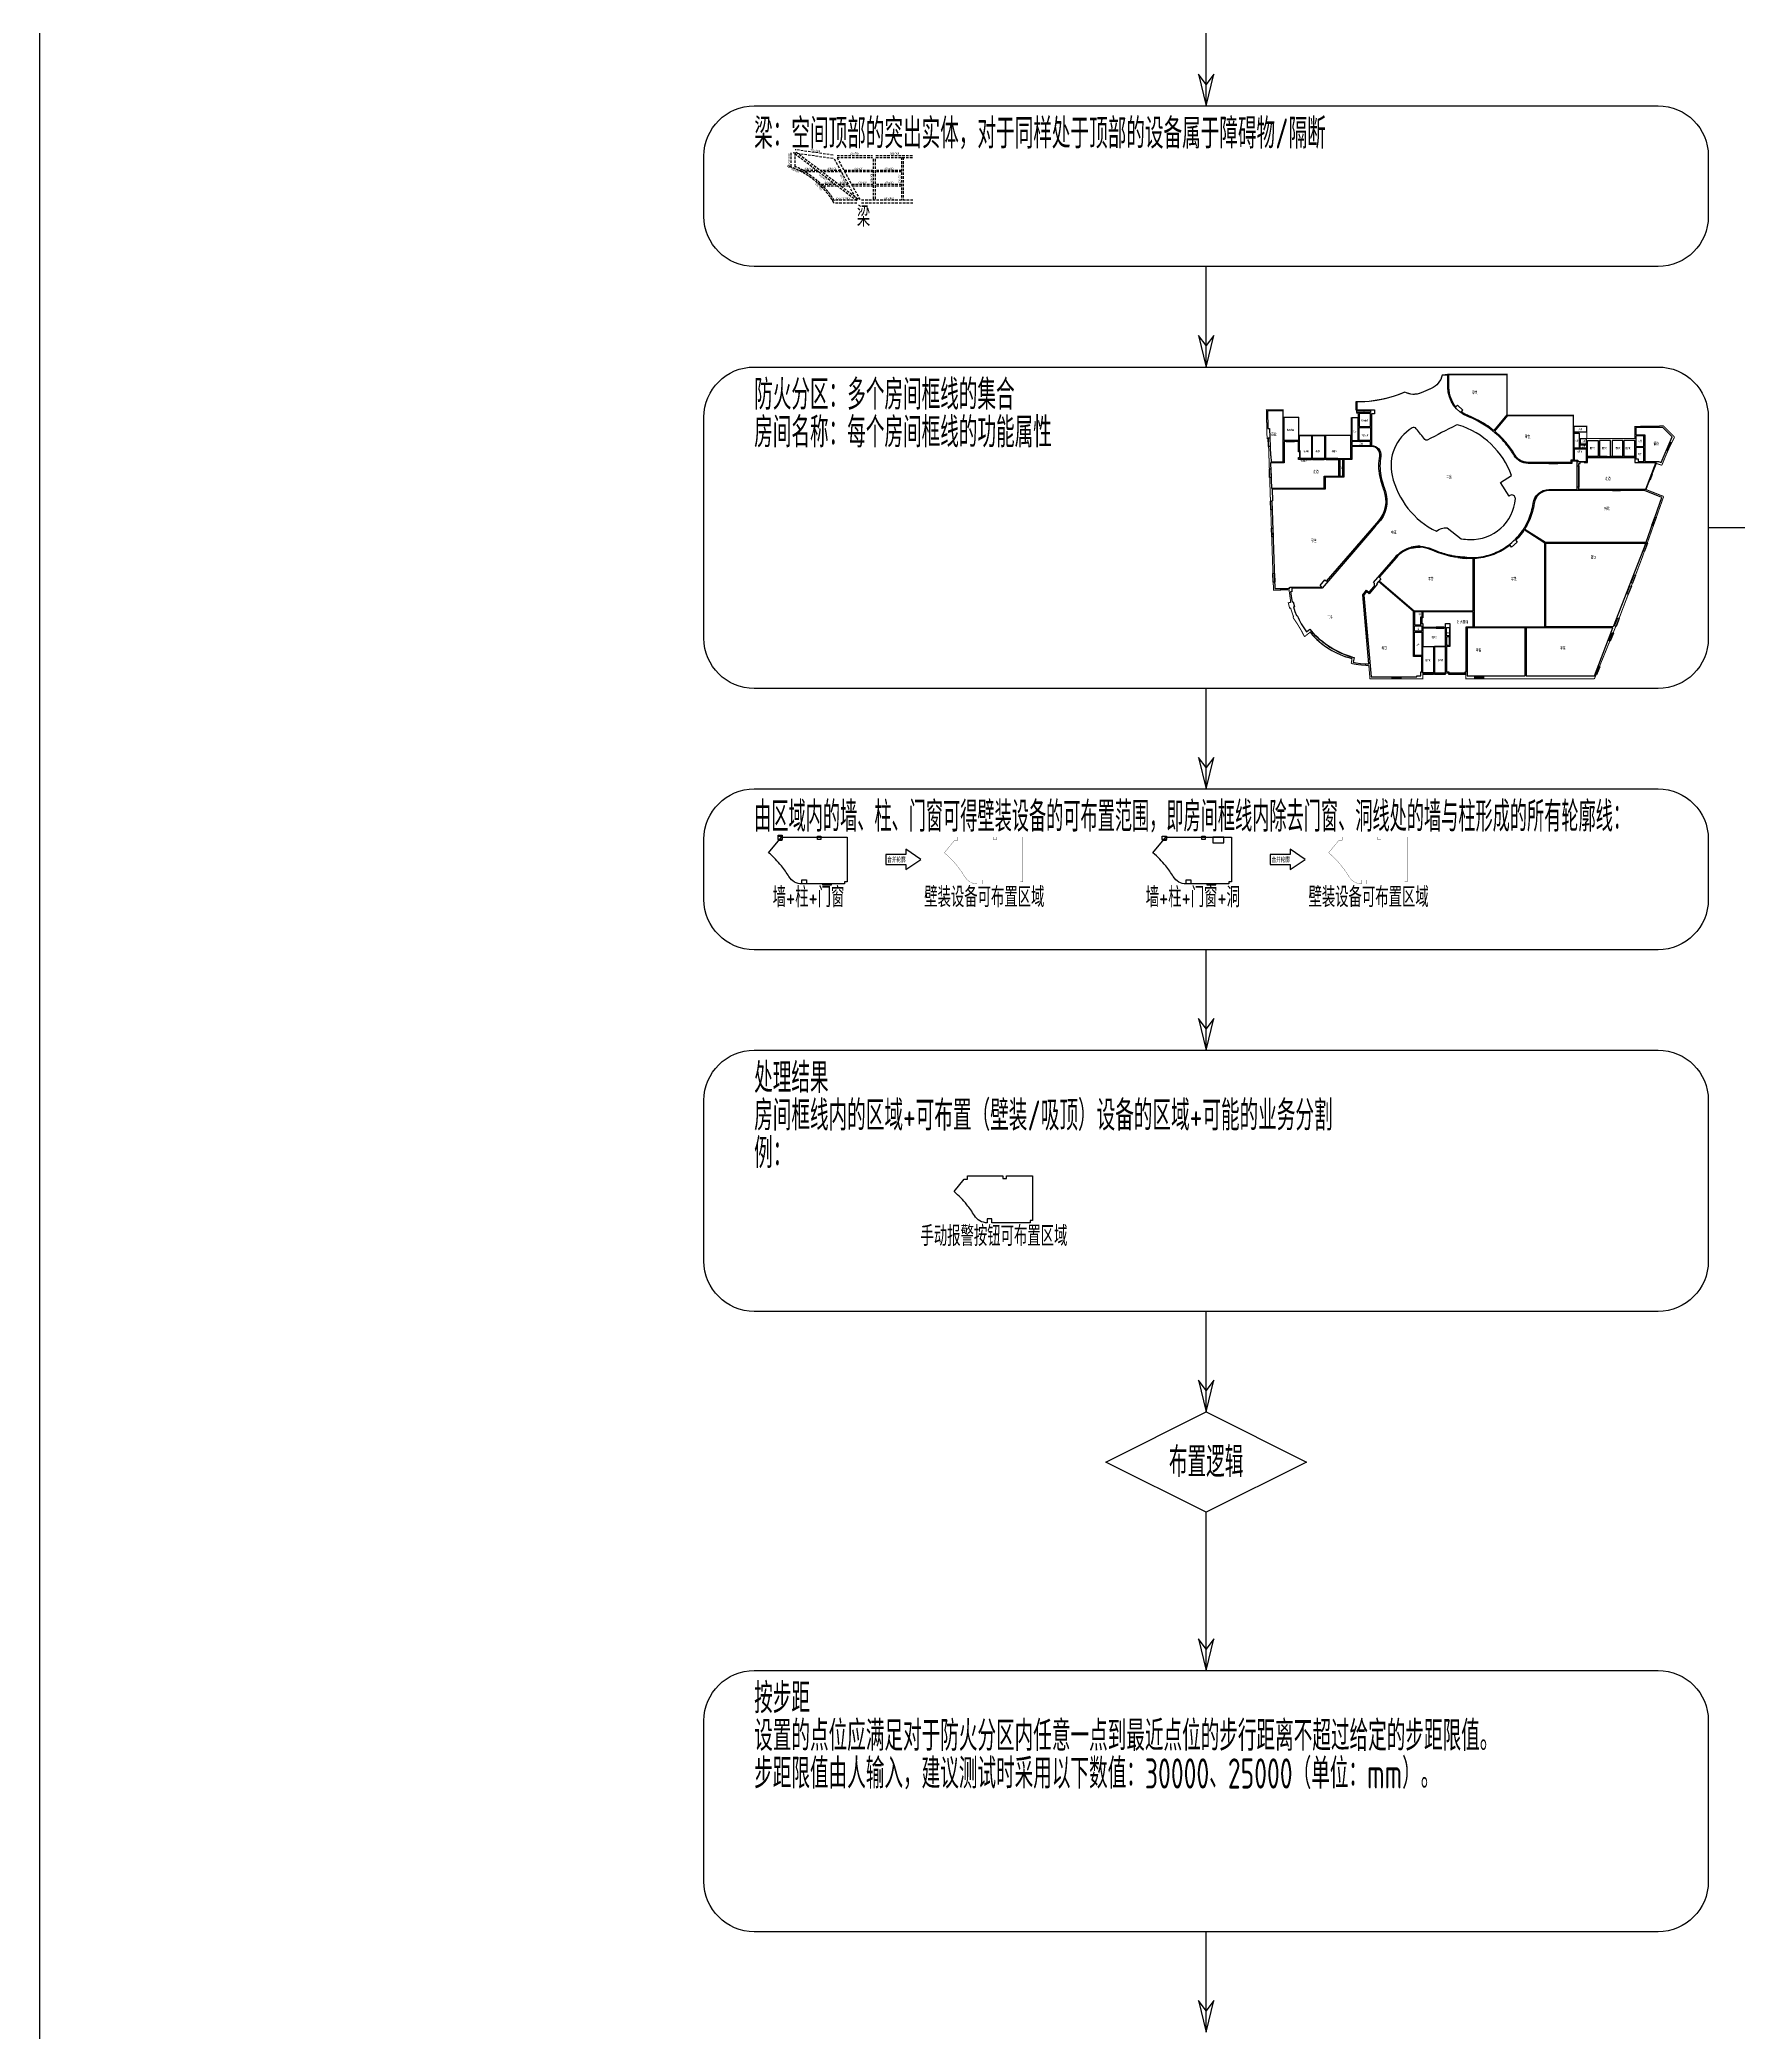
# Model space of a CAD drawing. Header units: millimetres. Extents: x 0 to 4164250, y 0 to 1261500.
# Drawn here: x 2578000 to 2916195, y 423000 to 819638 of the extents above; entities that cross this region are included whole.
import ezdxf
from ezdxf.enums import TextEntityAlignment as Align

# ---------------------------------------------------------------- set-up
doc = ezdxf.new("R2010")
doc.units = ezdxf.units.MM
doc.header["$LTSCALE"] = 1000
doc.linetypes.add('__覆盖_S20-tplt_TEN25IN7$0$DASHED', pattern=[0.75, 0.5, -0.25])
doc.linetypes.add('DASH', pattern=[0.35, 0.25, -0.1])
doc.layers.add('AD-AREA-DIVD', color=1, linetype='Continuous', true_color=0xff0000)
for name, color, linetype in [('AD-AREA-OUTL', 31, 'Continuous'), ('AD-NAME-ROOM', 9, 'Continuous'), ('AE-HOLE', 201, 'Continuous'), ('C-SHET-SHET', 144, 'Continuous'), ('E-UNIV-DIAG', 2, 'Continuous'), ('E-UNIV-NOTE', 6, 'Continuous'), ('S_BEAM', 4, '__覆盖_S20-tplt_TEN25IN7$0$DASHED'), ('S_BEAM_SECD', 142, '__覆盖_S20-tplt_TEN25IN7$0$DASHED'), ('S_BEAM_SECD_TEXT_HORZ', 9, 'Continuous'), ('S_BEAM_SECD_TEXT_VERT', 211, 'Continuous'), ('S_BEAM_TEXT_HORZ', 7, 'Continuous'), ('S_BEAM_TEXT_VERT', 41, 'Continuous'), ('可布置区域（壁装）', 5, 'Continuous'), ('房间框线', 30, 'Continuous'), ('柱子', 7, 'Continuous'), ('门窗框线', 114, 'Continuous')]:
    doc.layers.add(name, color=color, linetype=linetype)
doc.styles.add('__覆盖_S20-tplt_TEN25IN7$0$TH-STYLE1', font='Tssdeng.shx', dxfattribs={"width": 0.7, "bigfont": 'Tssdchn.shx'})
doc.styles.add('TH-STYLE3', font='tssdeng.shx', dxfattribs={"width": 0.65, "bigfont": 'tssdchn.shx'})

msp = doc.modelspace()

# ---------------------------------------------------------------- linework, layer by layer
at = {"layer": 'AD-AREA-DIVD', "linetype": 'DASH', "ltscale": 2, "const_width": 200}
msp.add_lwpolyline([(2903526.2, 740581.55, 0.027793692), (2900996.54, 734942.75), (2899908.84, 735300.9), (2897844.05, 730107.79), (2901358.26, 728727.83, -0.018497551), (2887559.6, 692404.6), (2861951.37, 692404.61), (2861951.37, 693554.61), (2853401.37, 693554.61), (2853401.37, 692404.61), (2842879.14, 692404.61), (2842645.14, 695083.81, -0.047494855), (2839135.51, 695482.59), (2839315.03, 696460.59, -0.166932705), (2830990.15, 701726.91), (2829842.76, 700819.69, 0.038836248), (2827528.36, 704688.58), (2827668.9, 704748.28, -0.01876645), (2827064.79, 706553.11), (2826881.47, 706498.55), (2826606.65, 707549.62), (2827094.01, 707664.6), (2826764.34, 710118.6), (2823666.4, 710104.61), (2822634.78, 740268.2), (2822384.93, 740259.65), (2822240.19, 745954.6), (2825599.69, 745954.61), (2825599.69, 744504.61), (2828649.69, 744504.61), (2828701.37, 740914.61), (2839101.37, 740914.61), (2839101.37, 744404.61), (2840551.37, 744404.61), (2840551.37, 745304.61), (2840249.69, 745304.61), (2840249.69, 747554.61, 0.108474649), (2849796.06, 749527.5, 0.232535743), (2853070.18, 749363.71), (2855070.18, 750225.76, 0.246120268), (2857241.72, 752904.61), (2858351.37, 753054.61), (2870201.37, 753054.61), (2870201.37, 744904.61), (2883401.37, 744904.61), (2883401.37, 742754.61), (2886051.37, 742754.61), (2886051.37, 740244.61), (2895651.37, 740244.61), (2895599.69, 742674.61), (2901321.14, 742774.61)], format="xyb", close=True, dxfattribs=at)
at = {"layer": 'AD-AREA-OUTL'}
for points in [[(2827299.55, 710504.61), (2827299.56, 709754.66), (2827062.77, 709754.66), (2827108.55, 709317.61), (2827240.29, 708435.84), (2827385.94, 707734.31), (2827579.73, 707780.3), (2827839.97, 706783.65), (2827647.88, 706727.65), (2827929.55, 705854.43), (2828260.77, 705010.56), (2828264.68, 705001.35), (2828356.72, 705040.45, 0.060061963), (2830239.12, 701777.44), (2830903.17, 702308.98), (2831537.1, 701542.88, 0.126743345), (2838874.61, 696874.31), (2839435.23, 696731.66), (2839440.72, 696730.38), (2839448.96, 696765.84), (2839741.18, 696697.97), (2839517.6, 695735.34), (2840121.78, 695612.93), (2841004.13, 695485.21), (2841913.05, 695406.76), (2842670.01, 695383.18), (2841457.94, 709170.78), (2842215.09, 710048.18), (2842669.34, 709656.19), (2843799.69, 710966.08), (2843799.69, 711436.49), (2843578.12, 711627.7), (2847931.92, 716672.97, -0.152021144), (2851059.68, 718621.32, -0.072967074), (2852848.86, 718818.37, -0.095966598), (2855146.44, 718286.88, 0.034470114), (2857718.56, 717348.67, 0.033817269), (2860394.36, 716769.27, 0.022939562), (2862185.41, 716590, 0.026827212), (2863599.03, 716577.26, 0.036888367), (2865386.44, 716789.83, 0.063254514), (2868387.08, 717779.06, 0.055680586), (2870712.16, 719223.97, 0.040683964), (2872204.61, 720610.47, 0.036628578), (2873319.05, 722023.99, 0.014108749), (2873704.97, 722631.13, 0.03662859), (2874511.74, 724240.21, 0.063674577), (2875348.58, 727331.69, -0.373636224), (2878519.95, 730104.61), (2884149.69, 730104.61), (2884149.69, 735754.61), (2883049.69, 735754.61), (2883049.69, 735304.61), (2874346.67, 735304.61, -0.263529203), (2871601.49, 736859.47, 0.034531757), (2870127.19, 738972.69, 0.024331231), (2868931.07, 740317.8, 0.081947128), (2864034.49, 743901.31, 0.024331231), (2862390.64, 744634.61, -0.307417986), (2858399.69, 750426.34), (2858399.69, 752904.61), (2857241.72, 752904.61, -0.246120268), (2855070.18, 750225.76), (2853070.18, 749363.71, -0.232535743), (2849796.06, 749527.5, -0.108464558), (2840249.69, 747554.61), (2840249.69, 745954.61), (2843799.69, 745954.61), (2843799.69, 745154.61), (2843199.69, 745154.61), (2843199.69, 738854.61, -0.471872406), (2845027.13, 736747.59, 0.086633803), (2845048.46, 732875.21, 0.033564408), (2845483.01, 731140.46, 0.008192837), (2845880.02, 729977.33, -0.290445672), (2844380.46, 723271.97, 0.036712269), (2843204.48, 721909.22), (2840775.1, 719094), (2839599.13, 717731.26), (2833362.93, 710504.61)], [(2870149.69, 744991.39), (2867564.96, 741838.8, 0.054873363), (2864116.07, 744084.17, 0.02394224), (2862472.21, 744817.48, -0.026927145), (2861762.66, 745139.09, -0.03976702), (2861087.75, 745561.18), (2861384.16, 745883.9), (2860279.41, 746898.56), (2859990.81, 746584.34, -0.175482196), (2858599.69, 750425.98), (2858599.69, 753004.61), (2870149.69, 753004.61)], [(2858231.81, 722514.11), (2861049.96, 720312.34, 0.02233398), (2862736.46, 720169.03, 0.405015708), (2871828.38, 728298, 0.630813976), (2870757.6, 728906.65, -0.025087001), (2870590.63, 728802.32), (2868894.89, 731516.07), (2871067.21, 732873.49, 0.234123038), (2860534.58, 742955, 0.196520459), (2860044.44, 742913.47, -0.000160731), (2854252.78, 739954.63, -0.358308477), (2853818.4, 740050, -0.000187057), (2852105.85, 742228.64, 0.381789356), (2851253.16, 742379.9, 0.320902462), (2847289.8, 732897.49, 0.227112064), (2856103.98, 721812.84, -0.193706044)], [(2870296.98, 744854.61), (2883349.69, 744854.61), (2883349.69, 735954.61), (2882849.69, 735954.61), (2882849.69, 735504.61), (2874346.49, 735504.61, -0.263559575), (2871773.58, 736962.59, 0.034911741), (2870276.82, 739105.75, 0.023703058), (2869080.7, 740450.85, 0.024950908), (2867717.18, 741712.65)], [(2843199.69, 738654.61), (2839274.99, 738654.61), (2839249.69, 736104.61), (2837699.69, 736104.61), (2837699.69, 732554.61), (2833949.69, 732554.61), (2833949.69, 730204.61), (2823379.2, 730204.61), (2823459.69, 727851.11), (2823360.23, 727847.71), (2823956.31, 710404.61), (2826613.29, 710404.66), (2826613.29, 710504.63), (2826899.69, 710504.63), (2826899.69, 710704.61), (2833271.35, 710704.61), (2832930.66, 710998.61), (2833910.64, 712134.23), (2834251.33, 711840.24), (2844229.04, 723402.63), (2844625.89, 723862.5, 0.275125234), (2845694.6, 729907.12, -0.015821003), (2845291.7, 731082.14, -0.026668966), (2844851.76, 732839, -0.093537814), (2844830.05, 736781.63, 0.472698839)], [(2873691.78, 722229.15), (2877828.74, 719604.61), (2897843.72, 719604.62), (2900981.75, 728553.37), (2897527.85, 729904.61), (2878539.94, 729904.61, 0.375528552), (2875546.03, 727304.34, -0.063674577), (2874695.94, 724163.88, -0.03662859), (2873876.05, 722528.65, -0.014094469)], [(2844709.52, 712632.66), (2845050.21, 712338.66), (2844725.26, 711962.11), (2851686.88, 705954.61), (2863399.69, 705954.61), (2863399.69, 716369.62, -0.021143232), (2862165.47, 716390.8, -0.020165528), (2860374.42, 716570.07, -0.070822888), (2855065.61, 718105.25, 0.097129433), (2852871, 718617.38, 0.072777057), (2851081.82, 718420.32, 0.15346618), (2848083.33, 716542.31)]]:
    msp.add_lwpolyline(points, format="xyb", close=True, dxfattribs=at)
for points in [[(2825599.69, 735654.61), (2825599.69, 745754.61), (2822447.14, 745754.61), (2822566.07, 742277.28), (2822865.9, 742287.53), (2823052.12, 736842.44), (2823152.06, 736845.86), (2823192.8, 735654.61)], [(2840249.69, 745854.61), (2842999.15, 745854.61), (2842999.15, 745454.61), (2840249.69, 745454.61)], [(2828649.69, 739904.61), (2825799.69, 739904.61), (2825799.69, 744504.61), (2828649.69, 744504.61)], [(2840499.69, 744354.61), (2839249.69, 744354.61), (2839249.69, 739854.61), (2840499.69, 739854.61)], [(2840699.69, 742654.61), (2842999.69, 742654.61), (2842999.69, 745254.61), (2840699.69, 745254.61)], [(2840699.69, 742454.61), (2842999.69, 742454.61), (2842999.69, 739854.61), (2840699.69, 739854.61)], [(2883549.69, 742704.61), (2885999.69, 742704.61), (2885999.69, 741554.61), (2883549.69, 741554.61)], [(2895799.69, 742474.61), (2895799.69, 741004.61), (2897599.69, 741004.61), (2897599.69, 735704.61), (2900357.41, 735704.61), (2900871.75, 735495.14), (2903068.35, 740603.14), (2901196.88, 742474.61)], [(2836649.69, 736104.61), (2828649.69, 736104.61), (2828649.69, 736504.61), (2828899.69, 736504.61), (2828899.69, 737604.61), (2828649.69, 737604.61), (2828649.69, 739704.61), (2825799.69, 739704.61), (2825799.69, 735454.61), (2823099.58, 735454.61), (2823272.3, 730404.61), (2833749.69, 730404.61), (2833749.69, 732754.61), (2836649.69, 732754.61)], [(2828849.69, 740894.61), (2831199.69, 740894.61), (2831199.69, 736304.61), (2828999.69, 736304.61), (2828999.69, 737804.61), (2828849.69, 737804.61)], [(2831399.69, 740894.61), (2833849.69, 740894.61), (2833849.69, 736304.61), (2831399.69, 736304.61)], [(2839049.69, 740894.61), (2834049.69, 740894.61), (2834049.69, 736304.61), (2839049.69, 736304.61)], [(2842999.69, 739654.61), (2839249.69, 739654.61), (2839249.69, 738854.61), (2842999.69, 738854.61)], [(2884549.69, 738354.61), (2883549.69, 738354.61), (2883549.69, 741354.61), (2884549.69, 741354.61)], [(2883549.69, 738154.61), (2883549.69, 735954.61), (2884249.69, 735954.61), (2884249.69, 735704.61), (2885999.69, 735704.61), (2885999.69, 738154.61)], [(2885999.69, 740204.61), (2884749.69, 740204.61), (2884749.69, 739204.61), (2885999.69, 739204.61)], [(2884749.69, 739004.61), (2885999.69, 739004.61), (2885999.69, 738354.61), (2884749.69, 738354.61)], [(2886199.69, 739874.61), (2888349.69, 739874.61), (2888349.69, 736714.61), (2886199.69, 736714.61)], [(2888549.69, 736704.61), (2890799.69, 736704.61), (2890799.69, 739874.61), (2888549.69, 739874.61)], [(2891099.69, 736694.61), (2893249.69, 736694.61), (2893249.69, 739864.61), (2891099.69, 739864.61)], [(2893449.69, 736694.61), (2895599.69, 736694.61), (2895599.69, 739864.61), (2893449.69, 739864.61)], [(2897399.71, 740804.62), (2895799.69, 740804.62), (2895799.69, 738704.61), (2897399.71, 738704.61)], [(2897399.69, 735704.61), (2897399.47, 738504.19), (2895799.69, 738504.61), (2895799.69, 736204.63), (2896299.71, 736204.61), (2896299.71, 735704.61)], [(2837499.69, 736104.61), (2836849.69, 736104.61), (2836849.69, 732754.61), (2837499.69, 732754.61)], [(2897767.19, 730104.61), (2884449.69, 730104.61), (2884449.69, 735304.61), (2884699.69, 735304.61), (2884699.69, 735604.61), (2885499.69, 735604.61), (2885499.68, 735504.61), (2886199.68, 735504.61), (2886199.69, 736504.61), (2895599.69, 736504.61), (2895599.69, 735504.61), (2899828.34, 735504.61)], [(2877899.69, 719404.61), (2897816.86, 719404.61), (2891304.7, 702804.61), (2877899.69, 702804.61)], [(2843142.6, 692854.61), (2852199.69, 692854.61), (2852199.69, 693054.61), (2852999.69, 693054.61), (2852999.69, 693804.61), (2853199.69, 693804.61), (2853199.69, 696854.61), (2851549.69, 696854.61), (2851549.69, 705808.82), (2844594.6, 711810.69), (2844200.89, 711354.46), (2844314.45, 711256.46), (2842690.09, 709374.11), (2842235.84, 709766.1), (2841664.57, 709104.1)], [(2851749.69, 703154.61), (2852999.69, 703154.61), (2852999.69, 704754.61), (2853299.69, 704754.61), (2853299.69, 705754.61), (2851749.69, 705754.61)], [(2851749.69, 702954.61), (2853199.69, 702954.61), (2853199.69, 701904.61), (2851749.69, 701904.61)], [(2863399.69, 702804.61), (2863399.69, 705754.61), (2853399.69, 705754.61), (2853399.69, 704554.61), (2853199.69, 704554.61), (2853199.7, 703454.63), (2853399.67, 703454.63), (2853399.69, 702704.61), (2857899.68, 702704.61), (2857899.69, 703454.61), (2858799.69, 703454.61), (2858799.69, 698854.61), (2858099.69, 698854.61), (2858099.69, 693804.61), (2858599.72, 693804.61), (2858599.72, 693604.61), (2861799.72, 693604.52), (2861799.72, 693804.61), (2861999.69, 693804.61), (2861999.69, 702804.61)], [(2853399.69, 698834.61), (2857899.69, 698834.61), (2857899.69, 702504.61), (2853399.69, 702504.61)], [(2858699.69, 700954.61), (2858099.69, 700954.61), (2858099.69, 702654.63), (2858699.69, 702654.63)], [(2873799.69, 702604.61), (2862199.69, 702604.61), (2862199.69, 693054.61), (2873799.69, 693054.61)], [(2891225.54, 702604.61), (2873999.69, 702604.61), (2873999.69, 693054.61), (2887594.37, 693054.61)], [(2851749.69, 701704.61), (2853199.69, 701704.61), (2853199.69, 697054.61), (2851749.69, 697054.61)], [(2853399.69, 698834.61), (2855549.69, 698834.61), (2855549.69, 693604.61), (2853399.69, 693604.61)], [(2855749.17, 693604.61), (2857899.69, 693604.61), (2857899.69, 698834.61), (2855749.17, 698834.61)], [(2858699.69, 700754.61), (2858099.69, 700754.61), (2858099.69, 699054.61), (2858699.69, 699054.61)]]:
    msp.add_lwpolyline(points, close=True, dxfattribs=at)
msp.add_lwpolyline([(2863599.69, 716377.08), (2863599.69, 702804.61), (2877699.69, 702804.61), (2877699.69, 719449.63), (2873583.92, 722060.73, -0.003830145), (2873476.52, 721899.84, -0.03568477), (2872362.08, 720486.32, -0.013480636), (2871890.18, 719995.7), (2872193.11, 719649.23), (2871063.87, 718661.91), (2870760.96, 719008.35, -0.11787199), (2865410.12, 716590.71, -0.035684688), (2863622.71, 716378.14, -0.000456264), (2863599.69, 716377.08, 1.218045454)], format="xyb", dxfattribs=at)
at = {"layer": 'AE-HOLE'}
msp.add_lwpolyline([(2813752.39, 660933.58), (2811602.39, 660933.58), (2811602.39, 659783.56), (2813752.39, 659783.56)], close=True, dxfattribs=at)
at = {"layer": 'C-SHET-SHET'}
msp.add_lwpolyline([(2578000, 1216500), (3172500, 1216500), (3172500, 0), (2578000, 0)], close=True, dxfattribs=at)
at = {"layer": 'E-UNIV-DIAG'}
for points in [[(2810250, 806500), (2810250, 826500)], [(2810250, 806500), (2811750, 812776.24), (2810250, 810776.24), (2808750, 812776.24), (2810250, 806500)], [(2810250, 754500), (2810250, 774500)], [(2810250, 754500), (2811750, 760776.24), (2810250, 758776.24), (2808750, 760776.24), (2810250, 754500)], [(2960250, 722500), (2910250, 722500)], [(2810250, 670500), (2810250, 690500)], [(2810250, 670500), (2811750, 676776.24), (2810250, 674776.24), (2808750, 676776.24), (2810250, 670500)], [(2810250, 618500), (2810250, 638500)], [(2810250, 618500), (2811750, 624776.24), (2810250, 622776.24), (2808750, 624776.24), (2810250, 618500)], [(2810250, 546500), (2810250, 566500)], [(2810250, 546500), (2811750, 552776.24), (2810250, 550776.24), (2808750, 552776.24), (2810250, 546500)], [(2810250, 495000), (2810250, 526500)], [(2810250, 495000), (2811750, 501276.24), (2810250, 499276.24), (2808750, 501276.24), (2810250, 495000)], [(2810250, 423000), (2810250, 443000)], [(2810250, 423000), (2811750, 429276.24), (2810250, 427276.24), (2808750, 429276.24), (2810250, 423000)]]:
    msp.add_lwpolyline(points, dxfattribs=at)
at = {"layer": 'E-UNIV-DIAG', "color": 3}
for points in [[(2900250, 774500), (2720250, 774500, -0.414213562), (2710250, 784500), (2710250, 796500, -0.414213562), (2720250, 806500), (2900250, 806500, -0.414213562), (2910250, 796500), (2910250, 784500, -0.414213562)], [(2900250, 690500), (2720250, 690500, -0.414213562), (2710250, 700500), (2710250, 744500, -0.414213562), (2720250, 754500), (2900250, 754500, -0.414213562), (2910250, 744500), (2910250, 700500, -0.414213562)]]:
    msp.add_lwpolyline(points, format="xyb", close=True, dxfattribs=at)
at = {"layer": 'E-UNIV-DIAG'}
for points in [[(2900250, 638500), (2720250, 638500, -0.414213562), (2710250, 648500), (2710250, 660500, -0.414213562), (2720250, 670500), (2900250, 670500, -0.414213562), (2910250, 660500), (2910250, 648500, -0.414213562)], [(2900250, 566500), (2720250, 566500, -0.414213562), (2710250, 576500), (2710250, 608500, -0.414213562), (2720250, 618500), (2900250, 618500, -0.414213562), (2910250, 608500), (2910250, 576500, -0.414213562)], [(2900250, 443000), (2720250, 443000, -0.414213562), (2710250, 453000), (2710250, 485000, -0.414213562), (2720250, 495000), (2900250, 495000, -0.414213562), (2910250, 485000), (2910250, 453000, -0.414213562)]]:
    msp.add_lwpolyline(points, format="xyb", close=True, dxfattribs=at)
msp.add_lwpolyline([(2810250, 546500), (2830250, 536500), (2810250, 526500), (2790250, 536500)], close=True, dxfattribs=at)
at = {"layer": 'E-UNIV-NOTE'}
for points in [[(2753462.76, 656483.58), (2750462.76, 658483.58), (2750462.76, 657483.58), (2746494.12, 657483.58), (2746494.12, 655483.58), (2750462.76, 655483.58), (2750462.76, 654483.58), (2753462.76, 656483.58)], [(2829989.75, 656483.58), (2826989.75, 658483.58), (2826989.75, 657483.58), (2823021.11, 657483.58), (2823021.11, 655483.58), (2826989.75, 655483.58), (2826989.75, 654483.58), (2829989.75, 656483.58)]]:
    msp.add_lwpolyline(points, dxfattribs=at)
at = {"layer": 'S_BEAM'}
for p, q in [((2735950.19, 796694.28), (2728400.12, 797772.89)), ((2740953.38, 787883.57), (2728400.12, 797393.63)), ((2727550.12, 797133.63), (2727550.12, 794310.63)), ((2735950.19, 795987.18), (2727925.25, 797133.63)), ((2740700.18, 787573.57), (2728080.92, 797133.63)), ((2728350.13, 797133.63), (2728350.12, 793998.68)), ((2736198.91, 795933.57), (2740700.18, 787657.9)), ((2736750.19, 796633.58, 0), (2743800.18, 796633.58, 0)), ((2736750.19, 796233.58, 0), (2743800.18, 796233.58, 0)), ((2736750.19, 796175.75), (2741260.44, 787883.58)), ((2743950.18, 795933.58, 0), (2743950.18, 787733.57, 0)), ((2744350.18, 795933.58, 0), (2744350.18, 787733.57, 0)), ((2744500.18, 796633.57, 0), (2751850.18, 796633.57, 0)), ((2744500.18, 796233.57, 0), (2751850.18, 796233.57, 0)), ((2740700.18, 787733.57), (2735800.68, 787733.57)), ((2740700.18, 787133.57), (2736163.46, 787133.57)), ((2751850.18, 787733.57), (2741600.18, 787733.57)), ((2751850.18, 787133.57), (2741600.18, 787133.57))]:
    msp.add_line(p, q, dxfattribs=at)
at = {"layer": 'S_BEAM_SECD'}
for p, q in [((2732700.97, 793633.58), (2729156.9, 793633.58)), ((2733096.97, 793333.58), (2729744.49, 793333.58)), ((2737449.91, 793633.58), (2733363.38, 793633.58)), ((2737613.08, 793333.58), (2733759.38, 793333.58)), ((2743950.18, 793633.58), (2738132.92, 793633.58)), ((2743950.18, 793333.58), (2738296.1, 793333.58)), ((2749600.18, 793633.58), (2744350.18, 793633.58)), ((2749600.18, 793333.58), (2744350.18, 793333.58)), ((2749600.18, 796233.57), (2749600.18, 787733.57)), ((2749900.18, 796233.57), (2749900.18, 787733.57)), ((2736396.97, 790833.58), (2733223.43, 790833.58)), ((2736792.97, 790533.58), (2733534.54, 790533.58)), ((2738972.88, 790833.58), (2737092.02, 790833.58)), ((2739136.05, 790533.58), (2737455.37, 790533.58)), ((2743950.18, 790833.58), (2739655.89, 790833.58)), ((2743950.18, 790533.58), (2739819.06, 790533.58)), ((2749600.18, 790833.58), (2744350.18, 790833.58)), ((2749600.18, 790533.58), (2744350.18, 790533.58))]:
    msp.add_line(p, q, dxfattribs=at)
for centre, radius, start, end in [((2721976.28, 778862.8), 16421.99, 30.2411046, 72.6074502), ((2721992.01, 778874.81), 16806.01, 61.4239241, 67.7654942), ((2721992.01, 778874.81), 16706.01, 31.6057438, 59.9380576)]:
    msp.add_arc(centre, radius, start, end, dxfattribs=at)
at = {"layer": '可布置区域（壁装）', "const_width": 50}
for points in [[(2768870.27, 651583.58), (2765650.4, 651583.58), (2765650.4, 652383.58), (2764750.4, 652383.58), (2764750.4, 651583.58), (2764747.2, 651583.58, -0.263559575), (2762174.29, 653041.56, 0.034911741), (2760677.52, 655184.72, 0.023703058), (2759481.41, 656529.82, 0.024950908), (2758117.88, 657791.62), (2760163.98, 660283.58), (2760800.41, 660283.58), (2760800.41, 660933.58), (2767850.4, 660933.58), (2767850.4, 660433.6), (2768550.4, 660433.6), (2768550.4, 660933.58), (2773750.4, 660933.58), (2773750.4, 652033.58), (2773250.4, 652033.58), (2773250.4, 651583.58), (2770670.27, 651583.58)], [(2845397.27, 651583.58), (2842177.39, 651583.58), (2842177.39, 652383.58), (2841277.39, 652383.58), (2841277.39, 651583.58), (2841274.19, 651583.58, -0.263559575), (2838701.28, 653041.56, 0.034911741), (2837204.52, 655184.72, 0.023703058), (2836008.4, 656529.82, 0.024950908), (2834644.88, 657791.62), (2836690.97, 660283.58), (2837327.4, 660283.58), (2837327.4, 660933.58), (2844377.39, 660933.58), (2844377.39, 660433.6), (2845077.39, 660433.6), (2845077.39, 660933.58), (2846602.39, 660933.58)], [(2770795.42, 584129.11), (2767575.55, 584129.11), (2767575.55, 584929.11), (2766675.55, 584929.11), (2766675.55, 584129.11), (2766672.35, 584129.11, -0.263559575), (2764099.44, 585587.09, 0.034911741), (2762602.68, 587730.24, 0.023703058), (2761406.56, 589075.35, 0.024950908), (2760043.03, 590337.15), (2762089.13, 592829.11), (2762725.56, 592829.11), (2762725.56, 593479.11), (2769775.55, 593479.11), (2769775.55, 592979.12), (2770475.55, 592979.12), (2770475.55, 593479.11), (2775675.55, 593479.11), (2775675.55, 584579.11), (2775175.55, 584579.11), (2775175.55, 584129.11), (2772595.42, 584129.11)]]:
    msp.add_lwpolyline(points, format="xyb", dxfattribs=at)
msp.add_lwpolyline([(2848752.39, 660933.58), (2850277.39, 660933.58), (2850277.39, 652033.58), (2849777.39, 652033.58), (2849777.39, 651583.58), (2847197.27, 651583.58)], dxfattribs=at)
at = {"layer": '房间框线'}
for points in [[(2725697.68, 660933.58), (2738750.4, 660933.58), (2738750.4, 652033.58), (2738250.4, 652033.58), (2738250.4, 651583.58), (2729747.2, 651583.58, -0.263559575), (2727174.29, 653041.56, 0.034911741), (2725677.52, 655184.72, 0.023703058), (2724481.41, 656529.82, 0.024950908), (2723117.88, 657791.62)], [(2802224.67, 660933.58), (2815277.39, 660933.58), (2815277.39, 652033.58), (2814777.39, 652033.58), (2814777.39, 651583.58), (2806274.19, 651583.58, -0.263559575), (2803701.28, 653041.56, 0.034911741), (2802204.52, 655184.72, 0.023703058), (2801008.4, 656529.82, 0.024950908), (2799644.88, 657791.62)], [(2775175.55, 584129.11), (2767575.55, 584129.11), (2767575.55, 584929.11), (2766675.55, 584929.11), (2766675.55, 584129.11), (2766672.35, 584129.11, -0.263559575), (2764099.44, 585587.09, 0.034911741), (2762602.68, 587730.24, 0.023703058), (2761406.56, 589075.35, 0.024950908), (2760043.03, 590337.15), (2762089.13, 592829.11), (2762725.56, 592829.11), (2762725.56, 593479.11), (2769775.55, 593479.11), (2769775.55, 592979.12), (2770475.55, 592979.12), (2770475.55, 593479.11), (2775675.55, 593479.11), (2775675.55, 584579.11), (2775175.55, 584579.11)]]:
    msp.add_lwpolyline(points, format="xyb", close=True, dxfattribs=at)
at = {"layer": '柱子'}
for points in [[(2725800.41, 661133.58), (2725000.41, 661133.58), (2725000.41, 661283.58), (2725800.41, 661283.58), (2725800.41, 661133.58)], [(2725000.41, 661133.58), (2725800.41, 661133.58), (2725800.41, 660433.58), (2725000.41, 660433.58)], [(2725800.41, 660433.58), (2725000.41, 660433.58), (2725000.41, 660283.58), (2725800.41, 660283.58), (2725800.41, 660433.58)], [(2732850.4, 661133.6), (2733550.4, 661133.6), (2733550.4, 660433.6), (2732850.4, 660433.6)], [(2801527.4, 661133.58), (2802327.4, 661133.58), (2802327.4, 660433.58), (2801527.4, 660433.58)], [(2802327.4, 660433.58), (2801527.4, 660433.58), (2801527.4, 660283.58), (2802327.4, 660283.58), (2802327.4, 660433.58)], [(2809377.39, 661133.6), (2810077.39, 661133.6), (2810077.39, 660433.6), (2809377.39, 660433.6)], [(2729750.4, 652383.58), (2730650.4, 652383.58), (2730650.4, 651583.58), (2729750.4, 651583.58)], [(2806277.39, 652383.58), (2807177.39, 652383.58), (2807177.39, 651583.58), (2806277.39, 651583.58)]]:
    msp.add_lwpolyline(points, close=True, dxfattribs=at)
at = {"layer": '门窗框线'}
for points in [[(2840249.69, 747554.61), (2840049.69, 747554.61), (2840049.69, 746004.61), (2840249.69, 746004.61)], [(2843199.69, 741774.61), (2842999.69, 741774.61), (2842999.69, 740534.61), (2843199.69, 740534.61)], [(2827819.69, 739904.61), (2826179.69, 739904.61), (2826179.69, 739704.61), (2827819.69, 739704.61)], [(2901912.31, 737924.61), (2902162.68, 737817.32), (2902848.93, 739393.72), (2902599.82, 739503.87)], [(2831199.69, 736304.61), (2829049.69, 736304.61), (2829049.69, 736104.61), (2831199.69, 736104.61)], [(2836499.69, 736304.61), (2834149.69, 736304.61), (2834149.69, 736104.61), (2836499.69, 736104.61)], [(2880269.57, 735504.61), (2878469.57, 735504.61), (2878469.57, 735304.61), (2880269.57, 735304.61)], [(2884149.69, 734854.61), (2884449.69, 734854.61), (2884449.69, 730554.61), (2884149.69, 730554.61)], [(2884699.69, 735704.61), (2885499.68, 735704.61), (2885499.68, 735604.61), (2884699.69, 735604.61)], [(2888349.69, 736714.61), (2886199.69, 736714.61), (2886199.69, 736504.61), (2888349.69, 736504.61)], [(2890099.69, 736704.61), (2888549.69, 736704.61), (2888549.69, 736514.61), (2890099.69, 736514.61)], [(2892949.69, 736694.61), (2890799.69, 736694.61), (2890799.69, 736504.61), (2892949.69, 736504.61)], [(2895599.69, 736694.61), (2893449.69, 736694.61), (2893449.69, 736504.61), (2895599.69, 736504.61)], [(2892749.69, 730104.61), (2891199.69, 730104.61), (2891199.69, 729904.61), (2892749.69, 729904.61)], [(2898735.33, 732087.12), (2899164.03, 733207.94), (2898977.23, 733279.39), (2898548.53, 732158.57)], [(2899888.31, 724531.17), (2899301.65, 722923.46), (2899030.61, 723024.96), (2899630.59, 724627.12)], [(2898142.13, 719445.76), (2897555.47, 717838.06), (2897284.43, 717939.56), (2897884.41, 719541.71)], [(2894935.43, 710846.91), (2894292.48, 709251.29), (2894003.14, 709370.59), (2894655.09, 710961.99)], [(2895741.73, 713058.29), (2895155.07, 711450.59), (2894884.03, 711552.09), (2895484.01, 713154.25)], [(2842150.1, 703836.25), (2841928.61, 703816.78), (2842086.24, 702023.7), (2842313.09, 702044.33)], [(2853199.69, 704554.61), (2852999.69, 704554.61), (2852999.69, 703454.61), (2853199.69, 703454.61)], [(2857599.69, 702704.61), (2856049.69, 702704.61), (2856049.69, 702504.61), (2857599.69, 702504.61)], [(2860449.69, 705954.61), (2861999.69, 705954.61), (2861999.69, 705754.61), (2860449.69, 705754.61)], [(2863399.69, 704454.61), (2863599.69, 704454.61), (2863599.69, 702904.61), (2863399.69, 702904.61)], [(2842334, 701744.32), (2842112.51, 701724.85), (2842270.14, 699931.77), (2842496.99, 699952.4)], [(2853449.69, 693604.61), (2855499.17, 693604.61), (2855499.17, 693304.61), (2853449.69, 693304.61)], [(2855749.17, 693604.61), (2857849.17, 693604.61), (2857849.17, 693304.61), (2855749.17, 693304.61)], [(2858599.72, 693604.61), (2861799.71, 693604.58), (2861799.71, 693304.58), (2858599.72, 693304.61)], [(2863789.41, 692854.61), (2865509.4, 692854.61), (2865509.4, 692580.23), (2863789.41, 692580.23)], [(2735670.27, 651583.58), (2733870.27, 651583.58), (2733870.27, 651383.58), (2735670.27, 651383.58)], [(2812197.27, 651583.58), (2810397.27, 651583.58), (2810397.27, 651383.58), (2812197.27, 651383.58)]]:
    msp.add_lwpolyline(points, close=True, dxfattribs=at)
at = {"layer": '门窗框线', "elevation": 0}
for points in [[(2843199.69, 744574.61), (2842999.69, 744574.61), (2842999.69, 743334.61), (2843199.69, 743334.61)], [(2833749.69, 736304.59), (2831399.69, 736304.59), (2831399.69, 736104.61), (2833749.69, 736104.61)], [(2892524.09, 704460.55), (2891881.14, 702864.93), (2891591.81, 702984.23), (2892243.76, 704575.63)], [(2891357.86, 701516.09), (2890714.91, 699920.47), (2890425.57, 700039.77), (2891077.53, 701631.18)], [(2888648.42, 694846.11), (2888005.47, 693250.48), (2887716.13, 693369.78), (2888368.09, 694961.19)], [(2847317.05, 692855.12), (2849037.04, 692855.12), (2849037.04, 692580.07), (2847317.05, 692580.07)]]:
    msp.add_lwpolyline(points, close=True, dxfattribs=at)
at = {"layer": '门窗框线'}
for points in [[(2864116.07, 744084.17), (2864034.49, 743901.31, 0.024331233), (2862390.64, 744634.61), (2862472.21, 744817.48), (2863312.34, 744469.03)], [(2845048.46, 732875.21), (2844851.76, 732839, 0.026668967), (2845291.7, 731082.14), (2845483.01, 731140.46, -0.033564407)], [(2844229.04, 723402.63), (2844380.46, 723271.97, 0.036712262), (2843204.48, 721909.22), (2843053.07, 722039.88)], [(2872204.61, 720610.47), (2872362.08, 720486.32, 0.035684762), (2873476.52, 721899.84), (2873319.05, 722023.99, -0.036628976)], [(2873704.97, 722631.13), (2873884.21, 722541.26, 0.035393985), (2874690.99, 724150.33), (2874511.74, 724240.21, -0.036627441)], [(2860394.36, 716769.27), (2860374.42, 716570.07, 0.020165526), (2862165.47, 716390.8), (2862185.41, 716590, -0.022939564)]]:
    msp.add_lwpolyline(points, format="xyb", close=True, dxfattribs=at)
at = {"layer": '门窗框线', "elevation": 0}
for points in [[(2822930.46, 740400.36), (2822989.72, 738681.38), (2822689.42, 738671.11), (2822631.11, 740390.12), (2822930.46, 740400.36)], [(2823141.21, 734223.58), (2823200.48, 732504.6), (2822900.18, 732494.33), (2822841.86, 734213.34), (2823141.21, 734223.58)], [(2823360.64, 727807.7), (2823419.9, 726088.73), (2823119.61, 726078.45), (2823061.29, 727797.47), (2823360.64, 727807.7)], [(2823545.21, 722410.86), (2823604.48, 720691.88), (2823304.18, 720681.61), (2823245.87, 722400.62), (2823545.21, 722410.86)]]:
    msp.add_lwpolyline(points, dxfattribs=at)
at = {"layer": '门窗框线'}
for points in [[(2840623.69, 719224.67), (2840775.1, 719094), (2839599.13, 717731.26), (2839447.71, 717861.92), (2840623.69, 719224.67)], [(2823853.31, 713416.13), (2823912.58, 711697.16), (2823612.28, 711686.89), (2823553.97, 713405.9), (2823853.31, 713416.13)], [(2842669.34, 709656.19), (2842820.75, 709525.53), (2843800.73, 710661.15), (2843649.32, 710791.81), (2842669.34, 709656.19)]]:
    msp.add_lwpolyline(points, dxfattribs=at)
msp.add_lwpolyline([(2851059.68, 718621.32), (2851081.82, 718420.32, -0.072777135), (2852871, 718617.38), (2852848.86, 718818.37, 0.072967067), (2851059.68, 718621.32)], format="xyb", dxfattribs=at)
at = {"layer": '门窗框线', "elevation": 0}
msp.add_lwpolyline([(2831271.32, 701859.34), (2831028.96, 701616.97, 0.163063006), (2839291.98, 696491.8), (2839356.11, 696759.22, -0.145177687)], format="xyb", close=True, dxfattribs=at)

# ---------------------------------------------------------------- texts
at = {"layer": 'AD-NAME-ROOM', "style": 'TH-STYLE3', "width": 0.7}
for s, p in [('零售.', (2863191.21, 749069.43)), ('商业.', (2823182.32, 740760.08)), ('零售.', (2873693.13, 740307.12)), ('餐饮', (2899334.81, 738890.82)), ('走道', (2831562.31, 733337.89)), ('走道', (2889699.41, 731943.84)), ('餐饮', (2889519.08, 725992.57)), ('零售.', (2831139.16, 719586.5)), ('餐饮', (2886825.61, 716274.69)), ('零售', (2854443.28, 711996.24)), ('零售.', (2870958.33, 711996.24)), ('门斗', (2834369.5, 704349.22)), ('扩大楼梯', (2860237.56, 703402.74)), ('餐饮', (2845192.79, 698197.67)), ('零售.', (2863951.59, 697797.95)), ('零售.', (2880731.24, 698197.67))]:
    msp.add_text(s, height=600, rotation=0.0030599, dxfattribs=at).set_placement(p)
at = {"layer": 'AD-NAME-ROOM', "linetype": 'ByBlock', "style": 'TH-STYLE3'}
for s, height, rotation, width, p in [('风井', 350, 0.0030599, 0.7, (2841847.19, 745656.34)), ('电梯井道', 375, 0.0030599, 0.7, (2827023.25, 742001.49)), ('风井', 375, 0.0030599, 0.7, (2839848.47, 741656.9)), ('电梯井道', 375, 0.0030599, 0.7, (2841821.06, 743822.64)), ('风井', 375, 0.0030599, 0.7, (2884772, 742127.47)), ('楼梯间', 375, 0.0030599, 0.7, (2830156.27, 737735.14)), ('楼梯间', 375, 0.0030599, 0.7, (2832505.62, 737735.14)), ('楼梯间', 375, 0.0030599, 0.7, (2835761.22, 737735.14)), ('风井', 375, 0.0030599, 0.7, (2841085.37, 739214.96)), ('电梯井道', 375, 0.0030599, 0.7, (2841854.81, 740854.84)), ('风井', 375, 0.0030599, 0.7, (2884047, 739852.47)), ('弱电间', 375, 0.0030599, 0.7, (2884607.75, 737657.71)), ('风井', 375, 0.0030599, 0.7, (2885372, 739702.47)), ('风井', 375, 0.0030599, 0.7, (2885372, 738677.47)), ('楼梯间', 375, 0.0030599, 0.7, (2887151.95, 738354.3)), ('楼梯间', 375, 0.0030599, 0.7, (2889546.96, 738354.3)), ('楼梯间', 375, 0.0030599, 0.7, (2892249.5, 738354.3)), ('楼梯间', 375, 0.0030599, 0.7, (2894262.43, 738354.3)), ('风井', 375, 0.0030599, 0.7, (2896646.86, 739765.48)), ('固定窗井', 375, 0.0030599, 0.7, (2829775.18, 735835.77)), ('风井', 375, 0.0030599, 0.7, (2837172, 734427.47)), ('风井', 375, 0.0030599, 0.7, (2896633.51, 737157.01)), ('风井', 350, 359.9971586, 0.6, (2852411.77, 702365.77)), ('水井', 350, 359.9971586, 0.6, (2852802.42, 705268.64)), ('风井', 350, 359.9971586, 0.6, (2852445.96, 699245.05)), ('楼梯间', 375, 0.0030599, 0.7, (2855683.31, 700653.57)), ('风井', 350, 359.9971586, 0.6, (2858432.95, 701552.39)), ('风井', 350, 359.9971586, 0.6, (2858452.05, 699245.05)), ('楼梯间', 375, 0.0030599, 0.7, (2854443.59, 696149.13)), ('楼梯间', 375, 0.0030599, 0.7, (2856910.9, 696149.13))]:
    msp.add_text(s, height=height, rotation=rotation, dxfattribs=dict(at, width=width)).set_placement(p, align=Align.MIDDLE)
at = {"layer": 'AD-NAME-ROOM', "style": 'TH-STYLE3', "width": 0.7}
for p in [(2858610.52, 732661.1), (2847582.07, 721632.65)]:
    msp.add_text('中庭', height=600, rotation=0.0030599, dxfattribs=at).set_placement(p, align=Align.MIDDLE)
at = {"layer": 'E-UNIV-NOTE', "style": 'TH-STYLE3'}
for s, width, p in [('梁：空间顶部的突出实体，对于同样处于顶部的设备属于障碍物/隔断', 0.65, (2720250, 801000)), ('防火分区：多个房间框线的集合', 0.65, (2720250, 749000)), ('房间名称：每个房间框线的功能属性', 0.65, (2720250, 741500)), ('由区域内的墙、柱、门窗可得壁装设备的可布置范围，即房间框线内除去门窗、洞线处的墙与柱形成的所有轮廓线：', 0.6, (2720250, 665000)), ('处理结果', 0.65, (2720250, 613000)), ('房间框线内的区域+可布置（壁装/吸顶）设备的区域+可能的业务分割', 0.65, (2720250, 605500)), ('例：', 0.65, (2720250, 598000)), ('按步距', 0.65, (2720250, 489500)), ('设置的点位应满足对于防火分区内任意一点到最近点位的步行距离不超过给定的步距限值。', 0.65, (2720250, 482000)), ('步距限值由人输入，建议测试时采用以下数值：30000、25000（单位：mm）。', 0.65, (2720250, 474500))]:
    msp.add_text(s, height=6000, dxfattribs=dict(at, width=width)).set_placement(p, align=Align.MIDDLE_LEFT)
at = {"layer": 'E-UNIV-NOTE', "style": 'TH-STYLE3', "width": 0.7}
for s, height, p in [('梁', 4000, (2742022.36, 784677.81)), ('合并轮廓', 1000, (2748572.57, 656483.58)), ('合并轮廓', 1000, (2825099.57, 656483.58)), ('墙+柱+门窗', 4000, (2731072.57, 649177.81)), ('壁装设备可布置区域', 4000, (2766072.57, 649177.81)), ('墙+柱+门窗+洞', 4000, (2807599.57, 649177.81)), ('壁装设备可布置区域', 4000, (2842599.57, 649177.81)), ('手动报警按钮可布置区域', 4000, (2767997.73, 581723.33))]:
    msp.add_text(s, height=height, dxfattribs=at).set_placement(p, align=Align.MIDDLE)
at = {"layer": 'E-UNIV-NOTE', "style": 'TH-STYLE3', "width": 0.65}
msp.add_text('布置逻辑', height=6000, dxfattribs=at).set_placement((2810250, 536500), align=Align.MIDDLE_CENTER)
at = {"layer": 'S_BEAM_SECD_TEXT_HORZ', "style": '__覆盖_S20-tplt_TEN25IN7$0$TH-STYLE1', "width": 0.7}
for p in [(2730231.99, 793633.58), (2734815.88, 793633.58), (2740069.2, 793633.58), (2746189.1, 793633.58), (2734192.18, 790833.58), (2737182.9, 790833.58), (2740877.43, 790833.58), (2746189.1, 790833.58)]:
    msp.add_text('300×600', height=450, rotation=0.0000235, dxfattribs=at).set_placement(p, align=Align.BOTTOM_LEFT)
at = {"layer": 'S_BEAM_SECD_TEXT_VERT', "style": '__覆盖_S20-tplt_TEN25IN7$0$TH-STYLE1', "width": 0.7}
for s, rotation, p in [('400×700', 154.1938547, (2729334.67, 793545.94, 0)), ('300×700', 136.0559113, (2734018.7, 790033.45, 0)), ('300×700', 90.0000235, (2749600.18, 791095.44))]:
    msp.add_text(s, height=450, rotation=rotation, dxfattribs=at).set_placement(p, align=Align.BOTTOM_LEFT)
at = {"layer": 'S_BEAM_TEXT_HORZ', "style": '__覆盖_S20-tplt_TEN25IN7$0$TH-STYLE1', "width": 0.7}
for s, rotation, p in [('700×1200', 351.6912086, (2731413.63, 797342.38)), ('400×700', 359.821533, (2739283.32, 796633.58, 0)), ('400×700', 359.821533, (2747333.32, 796633.57, 0)), ('600×700/1000', 359.821533, (2736488.6, 787733.57)), ('600×1000', 359.821533, (2746200.99, 787733.57))]:
    msp.add_text(s, height=450, rotation=rotation, dxfattribs=at).set_placement(p, align=Align.BOTTOM_LEFT)
at = {"layer": 'S_BEAM_TEXT_VERT', "style": '__覆盖_S20-tplt_TEN25IN7$0$TH-STYLE1', "width": 0.7}
for s, rotation, p in [('800×800/1000', 90.0000235, (2727550.96, 794097.89)), ('400×700', 143.7651481, (2734839.04, 792013.83)), ('600×700', 118.0701864, (2738659.6, 791409.55)), ('400×700', 90.0000235, (2743950.18, 791178.77, 0))]:
    msp.add_text(s, height=450, rotation=rotation, dxfattribs=at).set_placement(p, align=Align.BOTTOM_LEFT)

doc.saveas('drawing.dxf')
